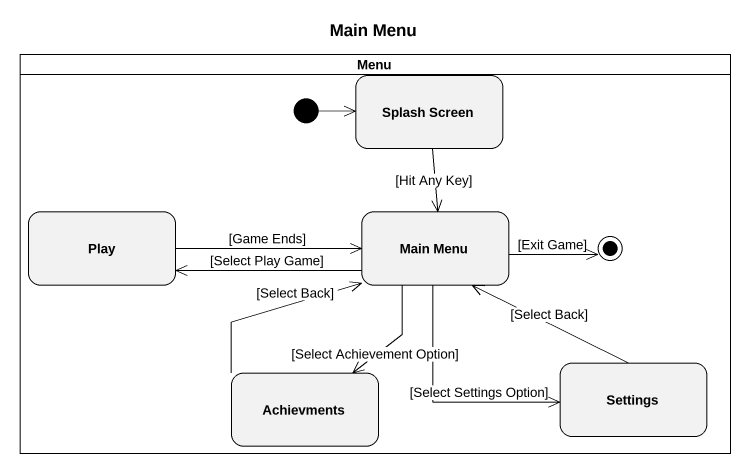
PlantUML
@startuml
title Main Menu
hide empty description
state Menu <<partition>> {
  state "Splash Screen" as Splash_Screen
  state Play
  state "Main Menu" as Main_Menu
  state Achievments
  state Settings
  [*] -right-> Splash_Screen
  Main_Menu -right-> [*] : [Exit Game]
}
Splash_Screen --> Main_Menu : [Hit Any Key]
Play -right-> Main_Menu : [Game Ends]
Main_Menu -left-> Play : [Select Play Game]
Main_Menu --> Achievments : [Select Achievement Option]
Main_Menu --> Settings : [Select Settings Option]
Achievments -up-> Main_Menu : [Select Back]
Settings -up-> Main_Menu : [Select Back]
@enduml
